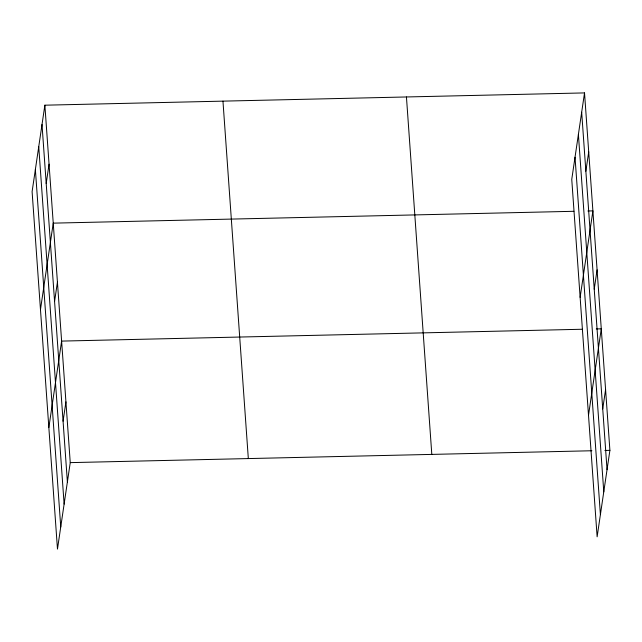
<?xml version="1.0" encoding="UTF-8"?>
<svg xmlns="http://www.w3.org/2000/svg" width="642" height="642" viewBox="0 0 642 642"><rect width="100%" height="100%" fill="white"/><g stroke="black" fill="none" stroke-linecap="round" stroke-linejoin="round"><path stroke-width="0.96" d="M44.868 105.192L32.1 191.653L57.475 549.087L70.243 462.625L44.868 105.192L584.525 92.913L609.9 450.347L597.132 536.808L571.757 179.375L584.525 92.913M46.2 183.492L49.057 164.167M40.47 309.605L53.238 223.143L573.892 211.298M54.578 301.443L57.427 282.119M48.848 427.556L61.616 341.095L582.262 329.25M63.076 421.184L65.925 401.86M585.857 171.213L588.714 151.889M580.135 297.334L592.903 210.873L587.895 210.985M594.235 289.165L597.084 269.849M588.505 415.286L601.273 328.824L596.274 328.937M602.734 408.906L605.583 389.582M70.243 462.625L591.892 450.756M604.9 450.459L609.9 450.347M581.676 112.238L607.043 469.671M578.402 134.395L603.777 491.828M575.031 157.226L600.406 514.651M406.442 96.966L431.809 454.4M222.959 101.139L248.326 458.573M42.011 124.516L67.386 481.941M38.745 146.673L64.12 504.098M35.374 169.496L60.749 526.93"/></g></svg>
